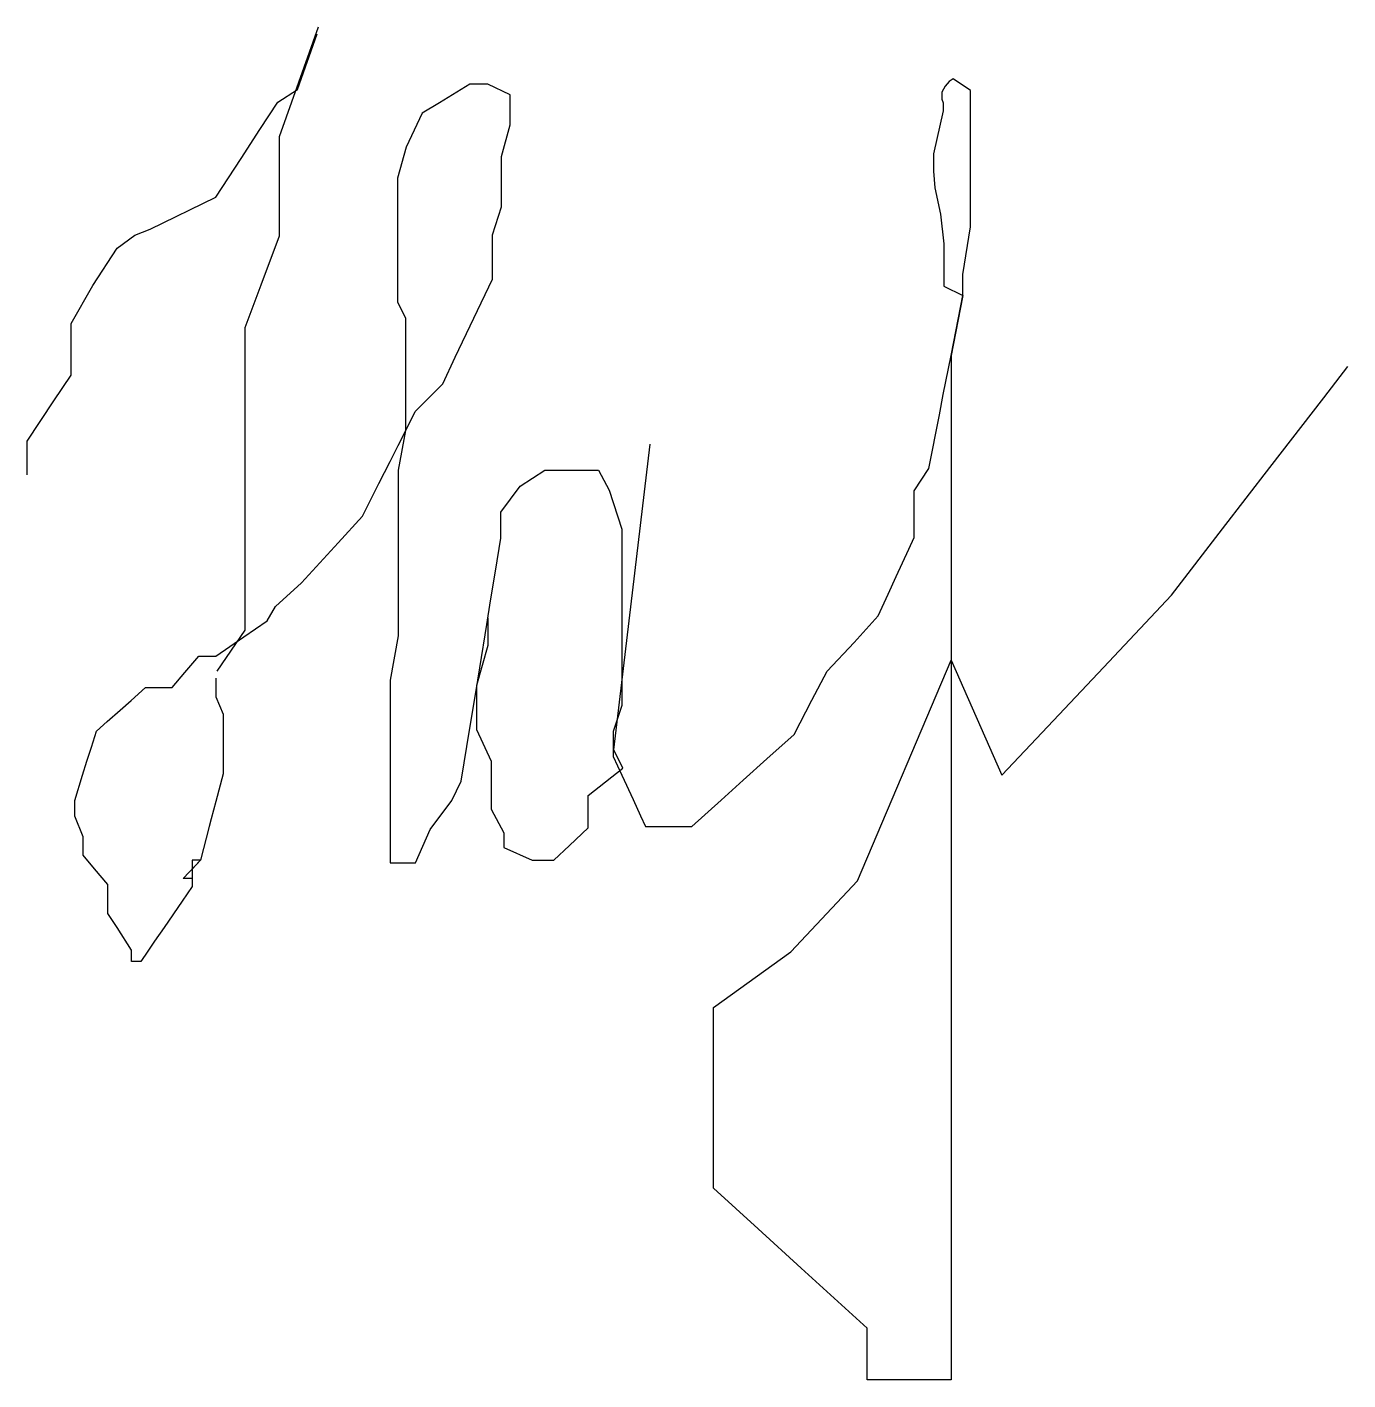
# Model space of a CAD drawing. Header units: millimetres. Extents: x 299.6 to 311, y 155 to 166.7.
import ezdxf

# ---------------------------------------------------------------- set-up
doc = ezdxf.new("R2010")
doc.units = ezdxf.units.MM

msp = doc.modelspace()

# ---------------------------------------------------------------- linework, layer by layer
at = {"color": 5}
for points in [[(302.138, 166.667), (301.968, 166.187), (301.802, 165.717), (301.802, 165.369), (301.802, 165.129), (301.802, 164.861), (301.644, 164.437), (301.505, 164.066), (301.505, 163.718), (301.505, 163.393), (301.505, 163.055), (301.505, 162.603), (301.505, 162.42), (301.505, 162.037), (301.505, 161.625), (301.505, 161.455), (301.263, 161.1)], [(299.623, 162.796), (299.623, 162.912), (299.623, 163.087), (299.623, 163.087), (299.856, 163.436), (299.856, 163.436), (300.004, 163.658), (300.004, 163.946), (300.004, 164.106), (300.193, 164.432), (300.402, 164.756), (300.555, 164.869), (300.687, 164.921), (301.254, 165.197), (301.254, 165.197), (301.473, 165.532), (301.636, 165.782), (301.791, 166.019), (301.96, 166.128), (302.13, 166.608)], [(301.255, 161.041), (301.255, 160.878), (301.318, 160.729), (301.318, 160.615), (301.318, 160.306), (301.318, 160.214), (301.255, 159.974), (301.216, 159.825), (301.198, 159.757), (301.123, 159.468), (301.049, 159.468), (301.049, 159.309), (300.974, 159.309), (301.123, 159.468), (301.049, 159.389), (301.049, 159.309), (301.049, 159.239), (300.963, 159.113), (300.808, 158.886), (300.726, 158.767), (300.667, 158.68), (300.606, 158.592), (300.527, 158.592), (300.527, 158.689), (300.401, 158.884), (300.322, 159.007), (300.322, 159.256), (300.206, 159.393), (300.109, 159.509), (300.109, 159.668), (300.035, 159.846), (300.035, 159.983), (300.103, 160.2), (300.141, 160.321), (300.18, 160.444), (300.224, 160.583), (300.315, 160.664), (300.428, 160.764), (300.522, 160.848), (300.648, 160.96), (300.877, 160.96), (300.986, 161.088), (301.107, 161.23), (301.255, 161.23), (301.497, 161.396), (301.497, 161.396), (301.497, 161.396), (301.698, 161.534), (301.771, 161.658), (301.995, 161.864), (302.184, 162.07), (302.311, 162.208), (302.522, 162.439), (302.665, 162.723), (302.761, 162.913), (302.83, 163.05), (302.91, 163.21), (302.978, 163.345), (303.216, 163.584), (303.324, 163.813), (303.485, 164.151), (303.645, 164.487), (303.645, 164.872), (303.725, 165.113), (303.725, 165.548), (303.8, 165.823), (303.8, 166.012), (303.8, 166.082), (303.605, 166.174), (303.45, 166.174), (303.187, 166.013), (303.038, 165.923), (302.9, 165.63), (302.826, 165.361), (302.826, 165.155), (302.826, 165.006), (302.826, 164.828), (302.826, 164.685), (302.826, 164.531), (302.826, 164.29), (302.895, 164.153), (302.895, 164.01), (302.895, 163.872), (302.895, 163.621), (302.895, 163.461), (302.895, 163.284), (302.895, 163.179), (302.831, 162.837), (302.831, 162.837), (302.831, 162.574), (302.831, 162.339), (302.831, 162.121), (302.831, 161.915), (302.831, 161.686), (302.831, 161.406), (302.762, 161.022), (302.762, 160.782), (302.762, 160.45), (302.762, 160.049), (302.762, 159.891), (302.762, 159.668), (302.762, 159.445), (302.837, 159.445), (302.98, 159.445), (303.106, 159.731), (303.295, 159.983), (303.375, 160.149), (303.451, 160.609), (303.501, 160.916), (303.536, 161.13), (303.597, 161.504), (303.63, 161.707), (303.672, 161.964), (303.719, 162.25), (303.719, 162.475), (303.886, 162.699), (304.098, 162.836), (304.23, 162.836), (304.562, 162.836), (304.654, 162.664), (304.763, 162.327), (304.763, 162.183), (304.763, 161.914), (304.763, 161.634), (304.763, 161.411), (304.763, 161.239), (304.763, 161.09), (304.763, 160.958), (304.763, 160.804), (304.688, 160.58), (304.688, 160.363), (304.763, 160.202), (304.861, 159.99), (304.926, 159.851), (304.969, 159.758), (305.37, 159.758), (305.622, 159.985), (305.813, 160.157), (306.018, 160.342), (306.254, 160.554), (306.407, 160.849), (306.537, 161.1), (306.773, 161.348), (306.98, 161.577), (307.066, 161.765), (307.135, 161.917), (307.243, 162.155), (307.289, 162.256), (307.289, 162.418), (307.289, 162.659), (307.416, 162.851), (307.508, 163.315), (307.542, 163.49), (307.609, 163.829), (307.711, 164.346), (307.711, 164.528), (307.777, 164.941), (307.777, 165.17), (307.777, 165.439), (307.777, 165.622), (307.777, 165.622), (307.777, 166.119), (307.627, 166.22), (307.593, 166.197), (307.558, 166.156), (307.53, 166.105), (307.53, 166.077), (307.53, 166.043), (307.542, 166.011), (307.542, 165.983), (307.542, 165.957), (307.542, 165.944), (307.457, 165.57), (307.457, 165.42), (307.469, 165.277), (307.517, 165.049), (307.547, 164.792), (307.547, 164.57), (307.547, 164.427), (307.711, 164.346), (307.609, 163.829), (307.609, 163.829), (307.609, 162.883), (307.609, 162.508), (307.609, 162.224), (307.609, 161.976), (307.609, 161.8), (307.609, 161.546), (307.609, 161.311), (307.609, 161.196), (307.609, 154.975), (307.305, 154.975), (306.884, 154.975), (306.884, 155.421), (306.314, 155.941), (305.942, 156.28), (305.556, 156.633), (305.556, 156.956), (305.556, 157.278), (305.556, 157.649), (305.556, 158.194), (306.224, 158.674), (306.801, 159.287), (307.609, 161.196), (308.049, 160.2), (308.445, 160.621), (308.926, 161.131), (309.515, 161.757), (309.956, 162.329), (310.365, 162.859), (310.831, 163.463), (311.039, 163.733)], [(303.605, 161.562), (303.605, 161.321), (303.509, 160.975), (303.509, 160.841), (303.509, 160.596), (303.635, 160.321), (303.635, 160.115), (303.635, 159.909), (303.743, 159.703), (303.743, 159.575), (303.743, 159.575), (303.988, 159.468), (304.175, 159.468), (304.312, 159.595), (304.474, 159.745), (304.474, 160.027), (304.771, 160.261), (304.696, 160.421), (305.01, 163.061)]]:
    msp.add_lwpolyline(points, dxfattribs=at)

doc.saveas('drawing.dxf')
